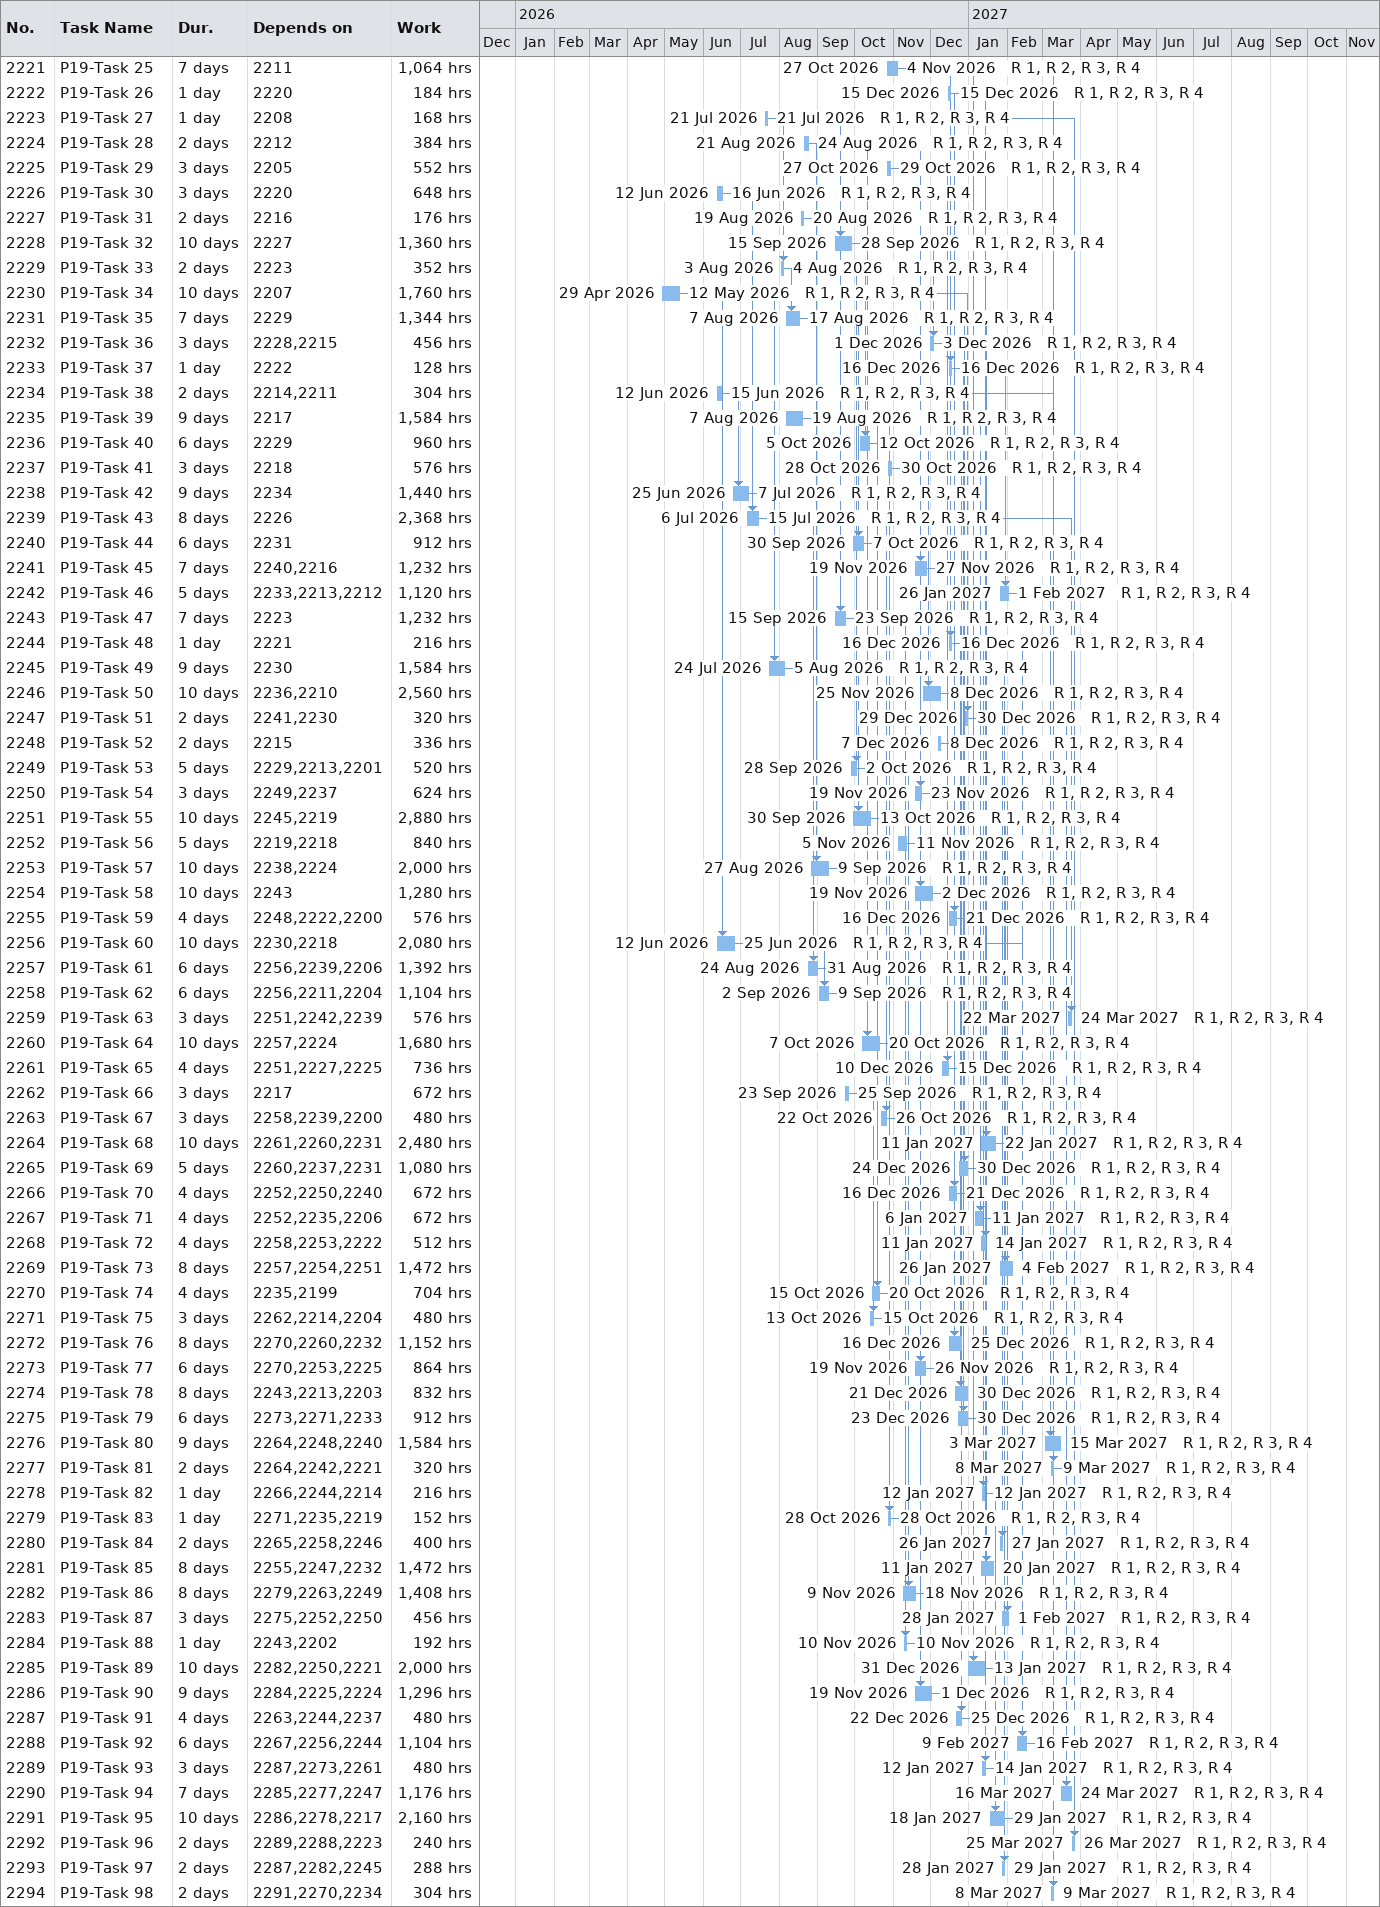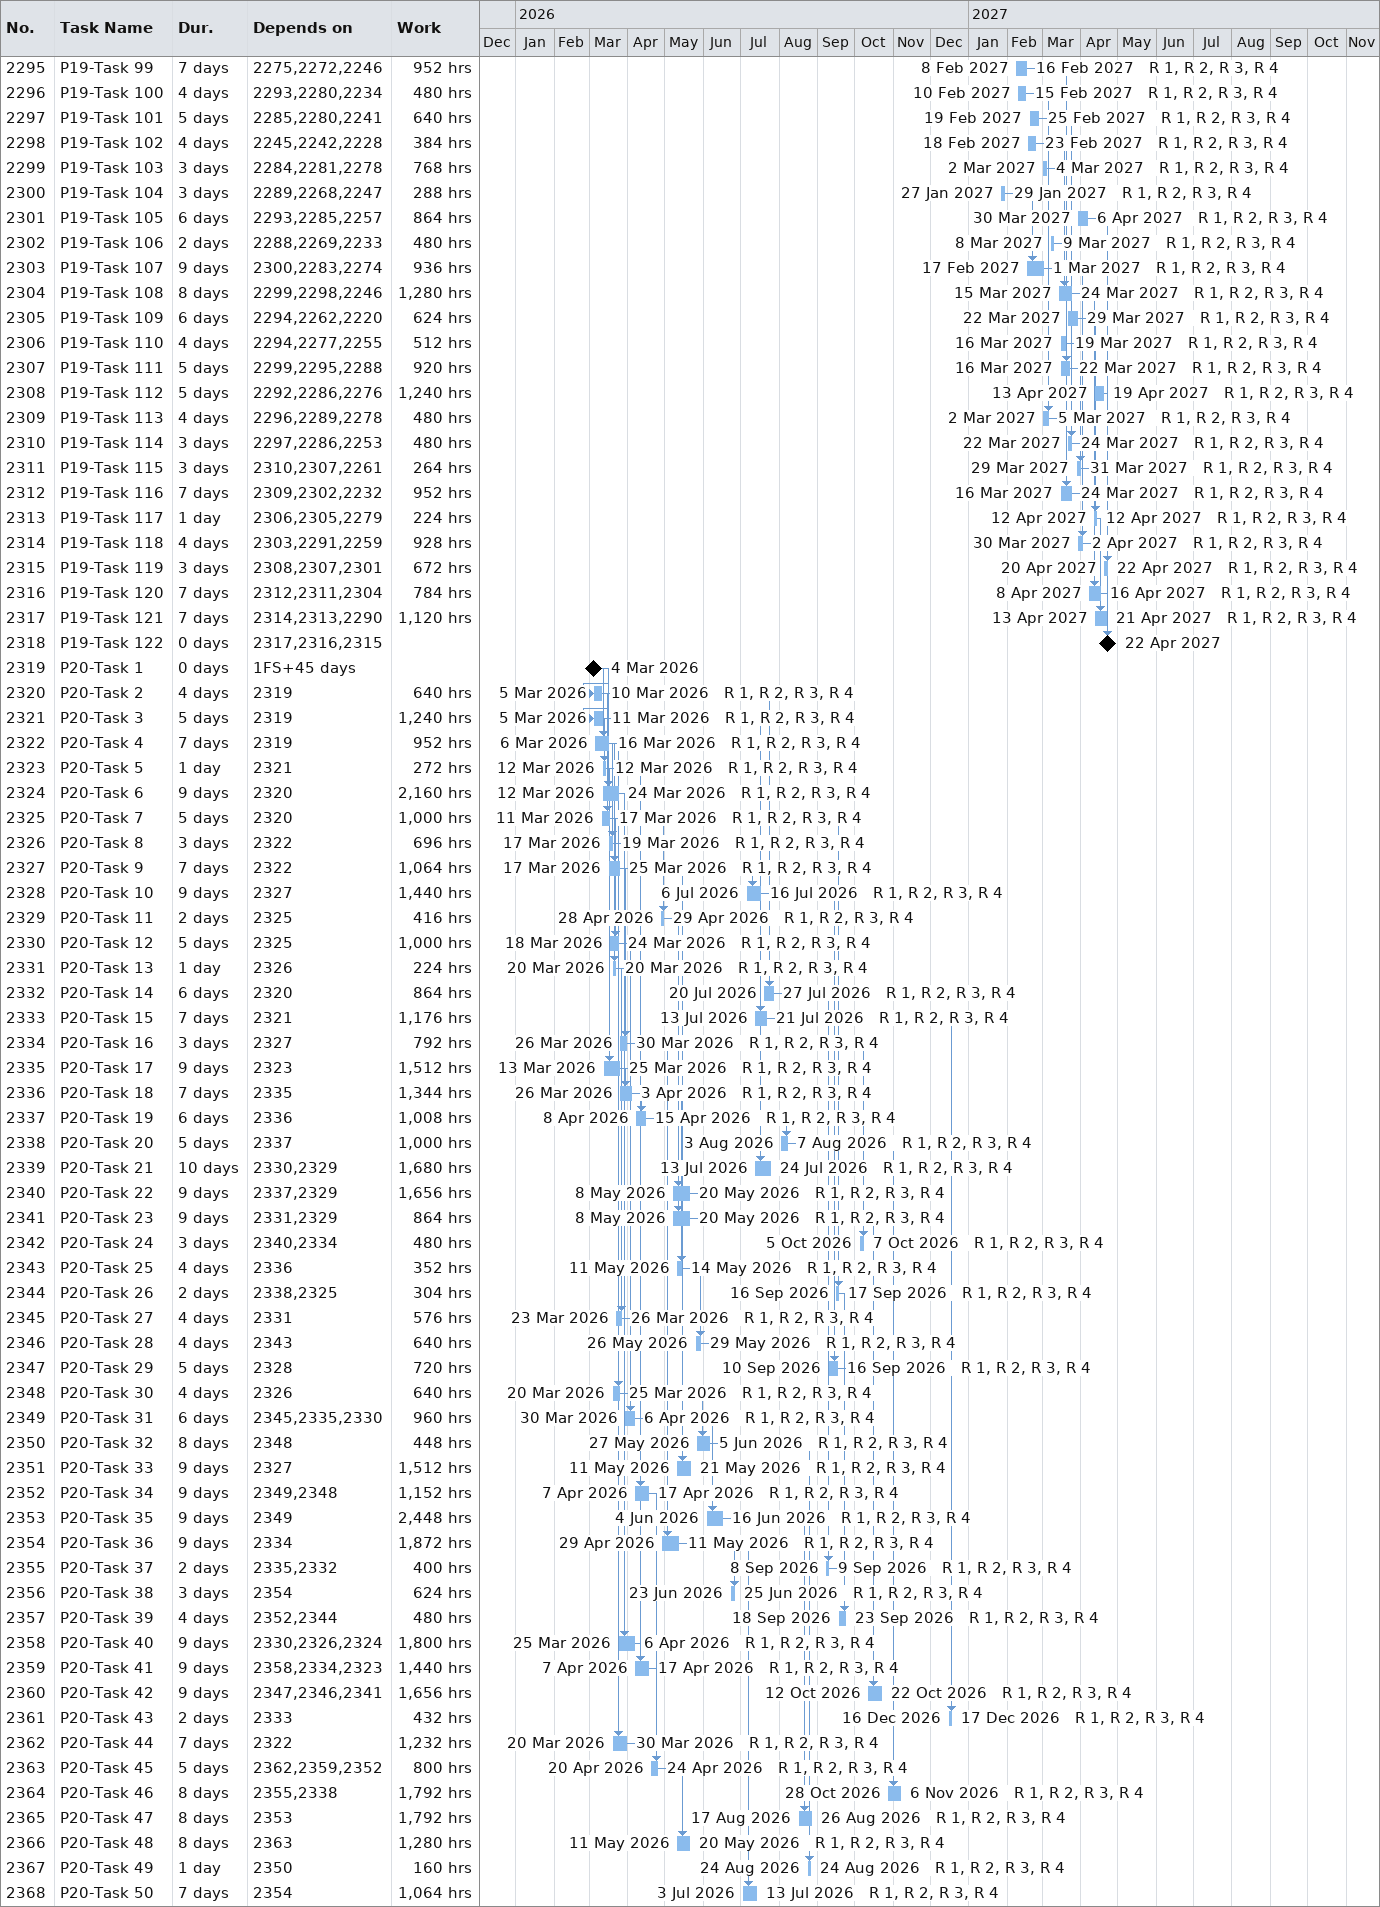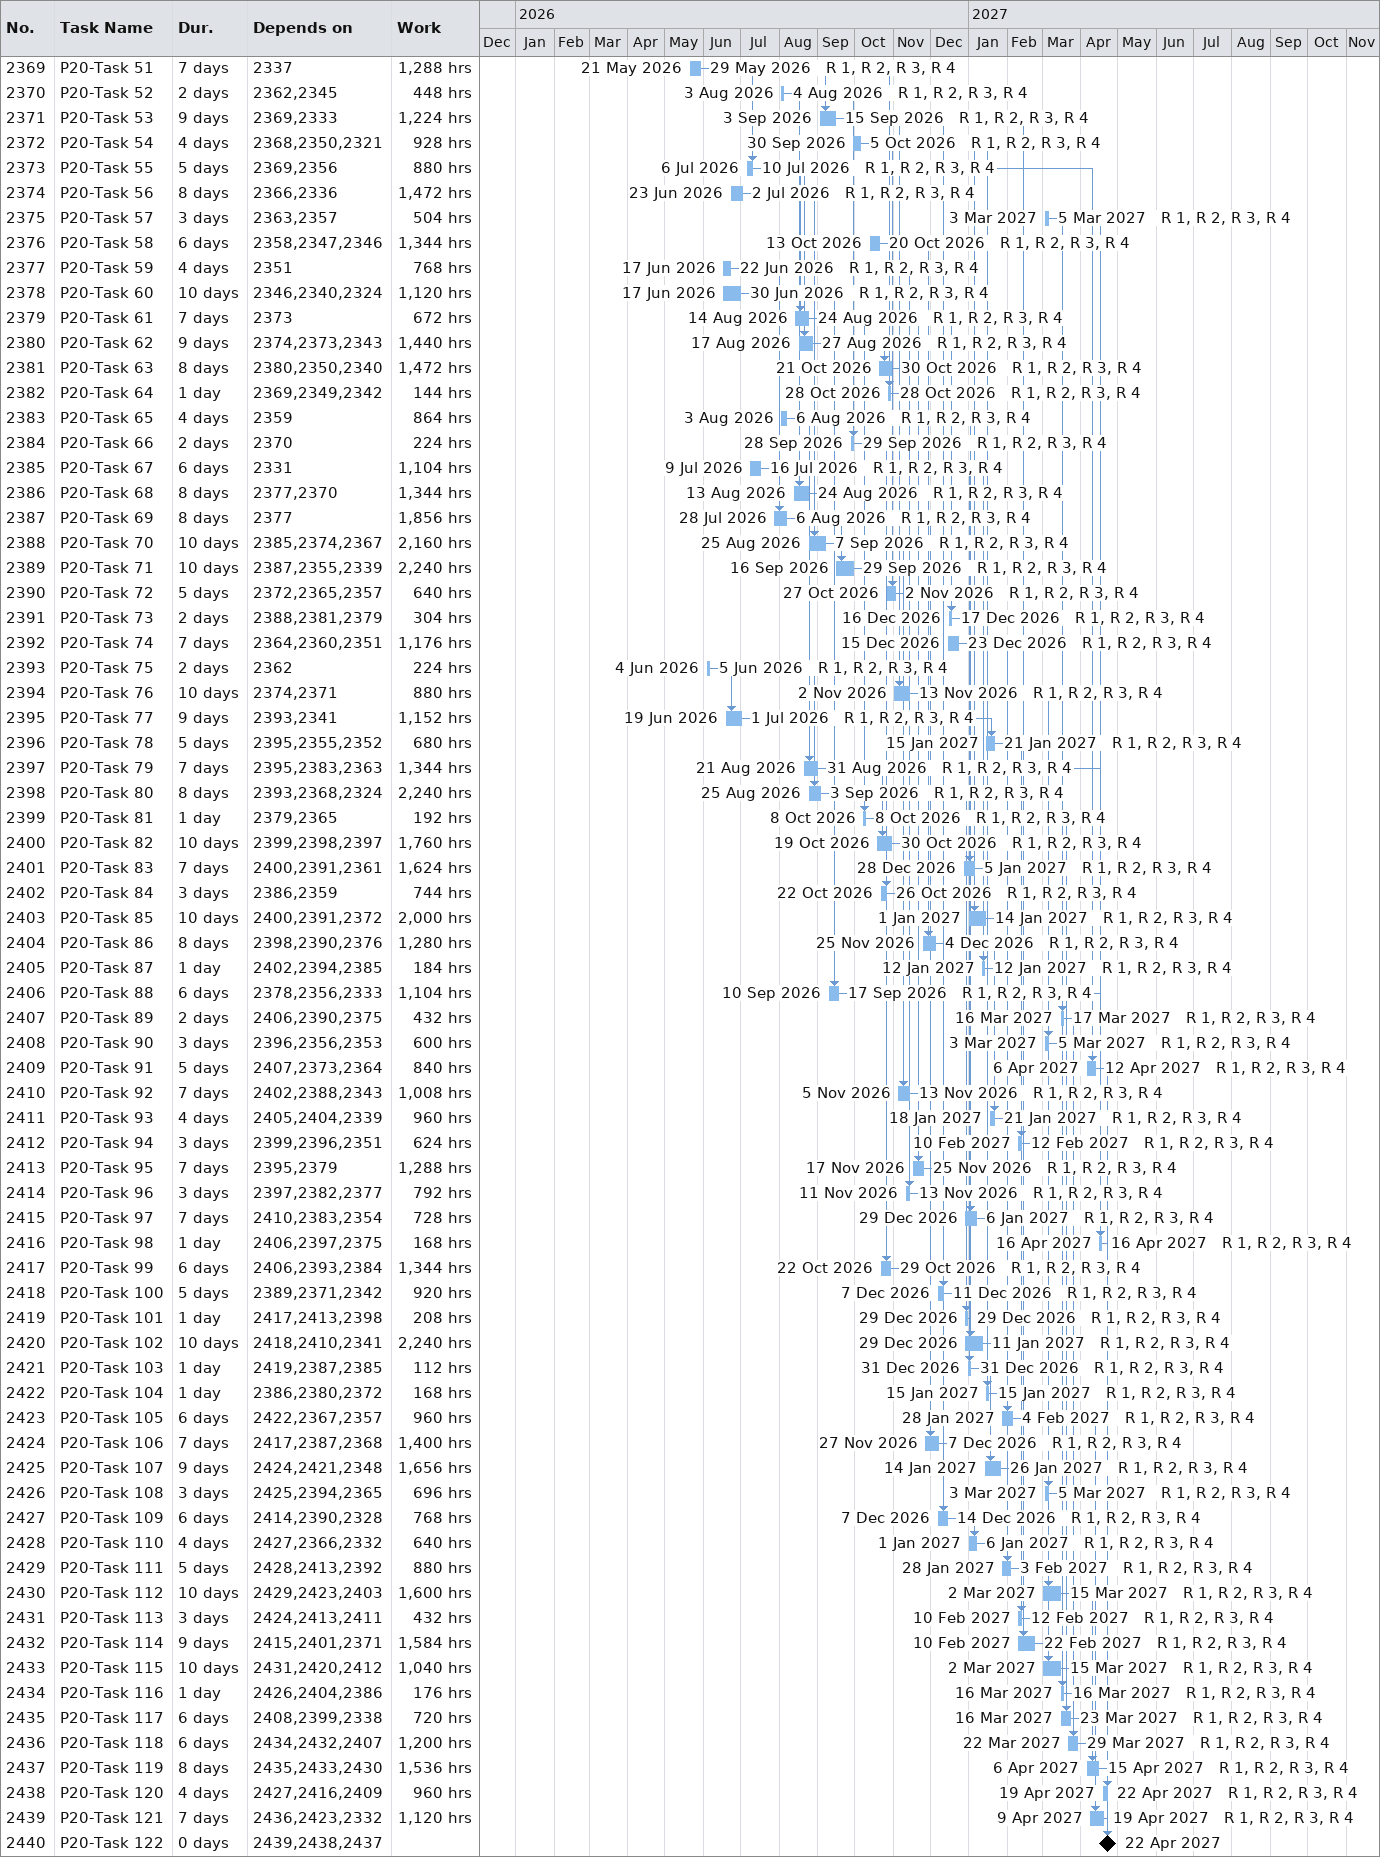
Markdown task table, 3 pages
| ID | Task | Duration | Start | Finish | Predecessors | Resources | Work (h) |
|---|---|---|---|---|---|---|---|
| 2221 | P19-Task 25 | 7d | 2026-10-27 | 2026-11-04 | 2211 | R 1, R 2, R 3, R 4 | 1064 |
| 2222 | P19-Task 26 | 1d | 2026-12-15 | 2026-12-15 | 2220 | R 1, R 2, R 3, R 4 | 184 |
| 2223 | P19-Task 27 | 1d | 2026-07-21 | 2026-07-21 | 2208 | R 1, R 2, R 3, R 4 | 168 |
| 2224 | P19-Task 28 | 2d | 2026-08-21 | 2026-08-24 | 2212 | R 1, R 2, R 3, R 4 | 384 |
| 2225 | P19-Task 29 | 3d | 2026-10-27 | 2026-10-29 | 2205 | R 1, R 2, R 3, R 4 | 552 |
| 2226 | P19-Task 30 | 3d | 2026-06-12 | 2026-06-16 | 2220 | R 1, R 2, R 3, R 4 | 648 |
| 2227 | P19-Task 31 | 2d | 2026-08-19 | 2026-08-20 | 2216 | R 1, R 2, R 3, R 4 | 176 |
| 2228 | P19-Task 32 | 10d | 2026-09-15 | 2026-09-28 | 2227 | R 1, R 2, R 3, R 4 | 1360 |
| 2229 | P19-Task 33 | 2d | 2026-08-03 | 2026-08-04 | 2223 | R 1, R 2, R 3, R 4 | 352 |
| 2230 | P19-Task 34 | 10d | 2026-04-29 | 2026-05-12 | 2207 | R 1, R 2, R 3, R 4 | 1760 |
| 2231 | P19-Task 35 | 7d | 2026-08-07 | 2026-08-17 | 2229 | R 1, R 2, R 3, R 4 | 1344 |
| 2232 | P19-Task 36 | 3d | 2026-12-01 | 2026-12-03 | 2228, 2215 | R 1, R 2, R 3, R 4 | 456 |
| 2233 | P19-Task 37 | 1d | 2026-12-16 | 2026-12-16 | 2222 | R 1, R 2, R 3, R 4 | 128 |
| 2234 | P19-Task 38 | 2d | 2026-06-12 | 2026-06-15 | 2214, 2211 | R 1, R 2, R 3, R 4 | 304 |
| 2235 | P19-Task 39 | 9d | 2026-08-07 | 2026-08-19 | 2217 | R 1, R 2, R 3, R 4 | 1584 |
| 2236 | P19-Task 40 | 6d | 2026-10-05 | 2026-10-12 | 2229 | R 1, R 2, R 3, R 4 | 960 |
| 2237 | P19-Task 41 | 3d | 2026-10-28 | 2026-10-30 | 2218 | R 1, R 2, R 3, R 4 | 576 |
| 2238 | P19-Task 42 | 9d | 2026-06-25 | 2026-07-07 | 2234 | R 1, R 2, R 3, R 4 | 1440 |
| 2239 | P19-Task 43 | 8d | 2026-07-06 | 2026-07-15 | 2226 | R 1, R 2, R 3, R 4 | 2368 |
| 2240 | P19-Task 44 | 6d | 2026-09-30 | 2026-10-07 | 2231 | R 1, R 2, R 3, R 4 | 912 |
| 2241 | P19-Task 45 | 7d | 2026-11-19 | 2026-11-27 | 2240, 2216 | R 1, R 2, R 3, R 4 | 1232 |
| 2242 | P19-Task 46 | 5d | 2027-01-26 | 2027-02-01 | 2233, 2213, 2212 | R 1, R 2, R 3, R 4 | 1120 |
| 2243 | P19-Task 47 | 7d | 2026-09-15 | 2026-09-23 | 2223 | R 1, R 2, R 3, R 4 | 1232 |
| 2244 | P19-Task 48 | 1d | 2026-12-16 | 2026-12-16 | 2221 | R 1, R 2, R 3, R 4 | 216 |
| 2245 | P19-Task 49 | 9d | 2026-07-24 | 2026-08-05 | 2230 | R 1, R 2, R 3, R 4 | 1584 |
| 2246 | P19-Task 50 | 10d | 2026-11-25 | 2026-12-08 | 2236, 2210 | R 1, R 2, R 3, R 4 | 2560 |
| 2247 | P19-Task 51 | 2d | 2026-12-29 | 2026-12-30 | 2241, 2230 | R 1, R 2, R 3, R 4 | 320 |
| 2248 | P19-Task 52 | 2d | 2026-12-07 | 2026-12-08 | 2215 | R 1, R 2, R 3, R 4 | 336 |
| 2249 | P19-Task 53 | 5d | 2026-09-28 | 2026-10-02 | 2229, 2213, 2201 | R 1, R 2, R 3, R 4 | 520 |
| 2250 | P19-Task 54 | 3d | 2026-11-19 | 2026-11-23 | 2249, 2237 | R 1, R 2, R 3, R 4 | 624 |
| 2251 | P19-Task 55 | 10d | 2026-09-30 | 2026-10-13 | 2245, 2219 | R 1, R 2, R 3, R 4 | 2880 |
| 2252 | P19-Task 56 | 5d | 2026-11-05 | 2026-11-11 | 2219, 2218 | R 1, R 2, R 3, R 4 | 840 |
| 2253 | P19-Task 57 | 10d | 2026-08-27 | 2026-09-09 | 2238, 2224 | R 1, R 2, R 3, R 4 | 2000 |
| 2254 | P19-Task 58 | 10d | 2026-11-19 | 2026-12-02 | 2243 | R 1, R 2, R 3, R 4 | 1280 |
| 2255 | P19-Task 59 | 4d | 2026-12-16 | 2026-12-21 | 2248, 2222, 2200 | R 1, R 2, R 3, R 4 | 576 |
| 2256 | P19-Task 60 | 10d | 2026-06-12 | 2026-06-25 | 2230, 2218 | R 1, R 2, R 3, R 4 | 2080 |
| 2257 | P19-Task 61 | 6d | 2026-08-24 | 2026-08-31 | 2256, 2239, 2206 | R 1, R 2, R 3, R 4 | 1392 |
| 2258 | P19-Task 62 | 6d | 2026-09-02 | 2026-09-09 | 2256, 2211, 2204 | R 1, R 2, R 3, R 4 | 1104 |
| 2259 | P19-Task 63 | 3d | 2027-03-22 | 2027-03-24 | 2251, 2242, 2239 | R 1, R 2, R 3, R 4 | 576 |
| 2260 | P19-Task 64 | 10d | 2026-10-07 | 2026-10-20 | 2257, 2224 | R 1, R 2, R 3, R 4 | 1680 |
| 2261 | P19-Task 65 | 4d | 2026-12-10 | 2026-12-15 | 2251, 2227, 2225 | R 1, R 2, R 3, R 4 | 736 |
| 2262 | P19-Task 66 | 3d | 2026-09-23 | 2026-09-25 | 2217 | R 1, R 2, R 3, R 4 | 672 |
| 2263 | P19-Task 67 | 3d | 2026-10-22 | 2026-10-26 | 2258, 2239, 2200 | R 1, R 2, R 3, R 4 | 480 |
| 2264 | P19-Task 68 | 10d | 2027-01-11 | 2027-01-22 | 2261, 2260, 2231 | R 1, R 2, R 3, R 4 | 2480 |
| 2265 | P19-Task 69 | 5d | 2026-12-24 | 2026-12-30 | 2260, 2237, 2231 | R 1, R 2, R 3, R 4 | 1080 |
| 2266 | P19-Task 70 | 4d | 2026-12-16 | 2026-12-21 | 2252, 2250, 2240 | R 1, R 2, R 3, R 4 | 672 |
| 2267 | P19-Task 71 | 4d | 2027-01-06 | 2027-01-11 | 2252, 2235, 2206 | R 1, R 2, R 3, R 4 | 672 |
| 2268 | P19-Task 72 | 4d | 2027-01-11 | 2027-01-14 | 2258, 2253, 2222 | R 1, R 2, R 3, R 4 | 512 |
| 2269 | P19-Task 73 | 8d | 2027-01-26 | 2027-02-04 | 2257, 2254, 2251 | R 1, R 2, R 3, R 4 | 1472 |
| 2270 | P19-Task 74 | 4d | 2026-10-15 | 2026-10-20 | 2235, 2199 | R 1, R 2, R 3, R 4 | 704 |
| 2271 | P19-Task 75 | 3d | 2026-10-13 | 2026-10-15 | 2262, 2214, 2204 | R 1, R 2, R 3, R 4 | 480 |
| 2272 | P19-Task 76 | 8d | 2026-12-16 | 2026-12-25 | 2270, 2260, 2232 | R 1, R 2, R 3, R 4 | 1152 |
| 2273 | P19-Task 77 | 6d | 2026-11-19 | 2026-11-26 | 2270, 2253, 2225 | R 1, R 2, R 3, R 4 | 864 |
| 2274 | P19-Task 78 | 8d | 2026-12-21 | 2026-12-30 | 2243, 2213, 2203 | R 1, R 2, R 3, R 4 | 832 |
| 2275 | P19-Task 79 | 6d | 2026-12-23 | 2026-12-30 | 2273, 2271, 2233 | R 1, R 2, R 3, R 4 | 912 |
| 2276 | P19-Task 80 | 9d | 2027-03-03 | 2027-03-15 | 2264, 2248, 2240 | R 1, R 2, R 3, R 4 | 1584 |
| 2277 | P19-Task 81 | 2d | 2027-03-08 | 2027-03-09 | 2264, 2242, 2221 | R 1, R 2, R 3, R 4 | 320 |
| 2278 | P19-Task 82 | 1d | 2027-01-12 | 2027-01-12 | 2266, 2244, 2214 | R 1, R 2, R 3, R 4 | 216 |
| 2279 | P19-Task 83 | 1d | 2026-10-28 | 2026-10-28 | 2271, 2235, 2219 | R 1, R 2, R 3, R 4 | 152 |
| 2280 | P19-Task 84 | 2d | 2027-01-26 | 2027-01-27 | 2265, 2258, 2246 | R 1, R 2, R 3, R 4 | 400 |
| 2281 | P19-Task 85 | 8d | 2027-01-11 | 2027-01-20 | 2255, 2247, 2232 | R 1, R 2, R 3, R 4 | 1472 |
| 2282 | P19-Task 86 | 8d | 2026-11-09 | 2026-11-18 | 2279, 2263, 2249 | R 1, R 2, R 3, R 4 | 1408 |
| 2283 | P19-Task 87 | 3d | 2027-01-28 | 2027-02-01 | 2275, 2252, 2250 | R 1, R 2, R 3, R 4 | 456 |
| 2284 | P19-Task 88 | 1d | 2026-11-10 | 2026-11-10 | 2243, 2202 | R 1, R 2, R 3, R 4 | 192 |
| 2285 | P19-Task 89 | 10d | 2026-12-31 | 2027-01-13 | 2282, 2250, 2221 | R 1, R 2, R 3, R 4 | 2000 |
| 2286 | P19-Task 90 | 9d | 2026-11-19 | 2026-12-01 | 2284, 2225, 2224 | R 1, R 2, R 3, R 4 | 1296 |
| 2287 | P19-Task 91 | 4d | 2026-12-22 | 2026-12-25 | 2263, 2244, 2237 | R 1, R 2, R 3, R 4 | 480 |
| 2288 | P19-Task 92 | 6d | 2027-02-09 | 2027-02-16 | 2267, 2256, 2244 | R 1, R 2, R 3, R 4 | 1104 |
| 2289 | P19-Task 93 | 3d | 2027-01-12 | 2027-01-14 | 2287, 2273, 2261 | R 1, R 2, R 3, R 4 | 480 |
| 2290 | P19-Task 94 | 7d | 2027-03-16 | 2027-03-24 | 2285, 2277, 2247 | R 1, R 2, R 3, R 4 | 1176 |
| 2291 | P19-Task 95 | 10d | 2027-01-18 | 2027-01-29 | 2286, 2278, 2217 | R 1, R 2, R 3, R 4 | 2160 |
| 2292 | P19-Task 96 | 2d | 2027-03-25 | 2027-03-26 | 2289, 2288, 2223 | R 1, R 2, R 3, R 4 | 240 |
| 2293 | P19-Task 97 | 2d | 2027-01-28 | 2027-01-29 | 2287, 2282, 2245 | R 1, R 2, R 3, R 4 | 288 |
| 2294 | P19-Task 98 | 2d | 2027-03-08 | 2027-03-09 | 2291, 2270, 2234 | R 1, R 2, R 3, R 4 | 304 |
| 2295 | P19-Task 99 | 7d | 2027-02-08 | 2027-02-16 | 2275, 2272, 2246 | R 1, R 2, R 3, R 4 | 952 |
| 2296 | P19-Task 100 | 4d | 2027-02-10 | 2027-02-15 | 2293, 2280, 2234 | R 1, R 2, R 3, R 4 | 480 |
| 2297 | P19-Task 101 | 5d | 2027-02-19 | 2027-02-25 | 2285, 2280, 2241 | R 1, R 2, R 3, R 4 | 640 |
| 2298 | P19-Task 102 | 4d | 2027-02-18 | 2027-02-23 | 2245, 2242, 2228 | R 1, R 2, R 3, R 4 | 384 |
| 2299 | P19-Task 103 | 3d | 2027-03-02 | 2027-03-04 | 2284, 2281, 2278 | R 1, R 2, R 3, R 4 | 768 |
| 2300 | P19-Task 104 | 3d | 2027-01-27 | 2027-01-29 | 2289, 2268, 2247 | R 1, R 2, R 3, R 4 | 288 |
| 2301 | P19-Task 105 | 6d | 2027-03-30 | 2027-04-06 | 2293, 2285, 2257 | R 1, R 2, R 3, R 4 | 864 |
| 2302 | P19-Task 106 | 2d | 2027-03-08 | 2027-03-09 | 2288, 2269, 2233 | R 1, R 2, R 3, R 4 | 480 |
| 2303 | P19-Task 107 | 9d | 2027-02-17 | 2027-03-01 | 2300, 2283, 2274 | R 1, R 2, R 3, R 4 | 936 |
| 2304 | P19-Task 108 | 8d | 2027-03-15 | 2027-03-24 | 2299, 2298, 2246 | R 1, R 2, R 3, R 4 | 1280 |
| 2305 | P19-Task 109 | 6d | 2027-03-22 | 2027-03-29 | 2294, 2262, 2220 | R 1, R 2, R 3, R 4 | 624 |
| 2306 | P19-Task 110 | 4d | 2027-03-16 | 2027-03-19 | 2294, 2277, 2255 | R 1, R 2, R 3, R 4 | 512 |
| 2307 | P19-Task 111 | 5d | 2027-03-16 | 2027-03-22 | 2299, 2295, 2288 | R 1, R 2, R 3, R 4 | 920 |
| 2308 | P19-Task 112 | 5d | 2027-04-13 | 2027-04-19 | 2292, 2286, 2276 | R 1, R 2, R 3, R 4 | 1240 |
| 2309 | P19-Task 113 | 4d | 2027-03-02 | 2027-03-05 | 2296, 2289, 2278 | R 1, R 2, R 3, R 4 | 480 |
| 2310 | P19-Task 114 | 3d | 2027-03-22 | 2027-03-24 | 2297, 2286, 2253 | R 1, R 2, R 3, R 4 | 480 |
| 2311 | P19-Task 115 | 3d | 2027-03-29 | 2027-03-31 | 2310, 2307, 2261 | R 1, R 2, R 3, R 4 | 264 |
| 2312 | P19-Task 116 | 7d | 2027-03-16 | 2027-03-24 | 2309, 2302, 2232 | R 1, R 2, R 3, R 4 | 952 |
| 2313 | P19-Task 117 | 1d | 2027-04-12 | 2027-04-12 | 2306, 2305, 2279 | R 1, R 2, R 3, R 4 | 224 |
| 2314 | P19-Task 118 | 4d | 2027-03-30 | 2027-04-02 | 2303, 2291, 2259 | R 1, R 2, R 3, R 4 | 928 |
| 2315 | P19-Task 119 | 3d | 2027-04-20 | 2027-04-22 | 2308, 2307, 2301 | R 1, R 2, R 3, R 4 | 672 |
| 2316 | P19-Task 120 | 7d | 2027-04-08 | 2027-04-16 | 2312, 2311, 2304 | R 1, R 2, R 3, R 4 | 784 |
| 2317 | P19-Task 121 | 7d | 2027-04-13 | 2027-04-21 | 2314, 2313, 2290 | R 1, R 2, R 3, R 4 | 1120 |
| 2318 | P19-Task 122 | 0d | 2027-04-22 | 2027-04-22 | 2317, 2316, 2315 |  |  |
| 2319 | P20-Task 1 | 0d | 2026-03-04 | 2026-03-04 | 1FS+45d |  |  |
| 2320 | P20-Task 2 | 4d | 2026-03-05 | 2026-03-10 | 2319 | R 1, R 2, R 3, R 4 | 640 |
| 2321 | P20-Task 3 | 5d | 2026-03-05 | 2026-03-11 | 2319 | R 1, R 2, R 3, R 4 | 1240 |
| 2322 | P20-Task 4 | 7d | 2026-03-06 | 2026-03-16 | 2319 | R 1, R 2, R 3, R 4 | 952 |
| 2323 | P20-Task 5 | 1d | 2026-03-12 | 2026-03-12 | 2321 | R 1, R 2, R 3, R 4 | 272 |
| 2324 | P20-Task 6 | 9d | 2026-03-12 | 2026-03-24 | 2320 | R 1, R 2, R 3, R 4 | 2160 |
| 2325 | P20-Task 7 | 5d | 2026-03-11 | 2026-03-17 | 2320 | R 1, R 2, R 3, R 4 | 1000 |
| 2326 | P20-Task 8 | 3d | 2026-03-17 | 2026-03-19 | 2322 | R 1, R 2, R 3, R 4 | 696 |
| 2327 | P20-Task 9 | 7d | 2026-03-17 | 2026-03-25 | 2322 | R 1, R 2, R 3, R 4 | 1064 |
| 2328 | P20-Task 10 | 9d | 2026-07-06 | 2026-07-16 | 2327 | R 1, R 2, R 3, R 4 | 1440 |
| 2329 | P20-Task 11 | 2d | 2026-04-28 | 2026-04-29 | 2325 | R 1, R 2, R 3, R 4 | 416 |
| 2330 | P20-Task 12 | 5d | 2026-03-18 | 2026-03-24 | 2325 | R 1, R 2, R 3, R 4 | 1000 |
| 2331 | P20-Task 13 | 1d | 2026-03-20 | 2026-03-20 | 2326 | R 1, R 2, R 3, R 4 | 224 |
| 2332 | P20-Task 14 | 6d | 2026-07-20 | 2026-07-27 | 2320 | R 1, R 2, R 3, R 4 | 864 |
| 2333 | P20-Task 15 | 7d | 2026-07-13 | 2026-07-21 | 2321 | R 1, R 2, R 3, R 4 | 1176 |
| 2334 | P20-Task 16 | 3d | 2026-03-26 | 2026-03-30 | 2327 | R 1, R 2, R 3, R 4 | 792 |
| 2335 | P20-Task 17 | 9d | 2026-03-13 | 2026-03-25 | 2323 | R 1, R 2, R 3, R 4 | 1512 |
| 2336 | P20-Task 18 | 7d | 2026-03-26 | 2026-04-03 | 2335 | R 1, R 2, R 3, R 4 | 1344 |
| 2337 | P20-Task 19 | 6d | 2026-04-08 | 2026-04-15 | 2336 | R 1, R 2, R 3, R 4 | 1008 |
| 2338 | P20-Task 20 | 5d | 2026-08-03 | 2026-08-07 | 2337 | R 1, R 2, R 3, R 4 | 1000 |
| 2339 | P20-Task 21 | 10d | 2026-07-13 | 2026-07-24 | 2330, 2329 | R 1, R 2, R 3, R 4 | 1680 |
| 2340 | P20-Task 22 | 9d | 2026-05-08 | 2026-05-20 | 2337, 2329 | R 1, R 2, R 3, R 4 | 1656 |
| 2341 | P20-Task 23 | 9d | 2026-05-08 | 2026-05-20 | 2331, 2329 | R 1, R 2, R 3, R 4 | 864 |
| 2342 | P20-Task 24 | 3d | 2026-10-05 | 2026-10-07 | 2340, 2334 | R 1, R 2, R 3, R 4 | 480 |
| 2343 | P20-Task 25 | 4d | 2026-05-11 | 2026-05-14 | 2336 | R 1, R 2, R 3, R 4 | 352 |
| 2344 | P20-Task 26 | 2d | 2026-09-16 | 2026-09-17 | 2338, 2325 | R 1, R 2, R 3, R 4 | 304 |
| 2345 | P20-Task 27 | 4d | 2026-03-23 | 2026-03-26 | 2331 | R 1, R 2, R 3, R 4 | 576 |
| 2346 | P20-Task 28 | 4d | 2026-05-26 | 2026-05-29 | 2343 | R 1, R 2, R 3, R 4 | 640 |
| 2347 | P20-Task 29 | 5d | 2026-09-10 | 2026-09-16 | 2328 | R 1, R 2, R 3, R 4 | 720 |
| 2348 | P20-Task 30 | 4d | 2026-03-20 | 2026-03-25 | 2326 | R 1, R 2, R 3, R 4 | 640 |
| 2349 | P20-Task 31 | 6d | 2026-03-30 | 2026-04-06 | 2345, 2335, 2330 | R 1, R 2, R 3, R 4 | 960 |
| 2350 | P20-Task 32 | 8d | 2026-05-27 | 2026-06-05 | 2348 | R 1, R 2, R 3, R 4 | 448 |
| 2351 | P20-Task 33 | 9d | 2026-05-11 | 2026-05-21 | 2327 | R 1, R 2, R 3, R 4 | 1512 |
| 2352 | P20-Task 34 | 9d | 2026-04-07 | 2026-04-17 | 2349, 2348 | R 1, R 2, R 3, R 4 | 1152 |
| 2353 | P20-Task 35 | 9d | 2026-06-04 | 2026-06-16 | 2349 | R 1, R 2, R 3, R 4 | 2448 |
| 2354 | P20-Task 36 | 9d | 2026-04-29 | 2026-05-11 | 2334 | R 1, R 2, R 3, R 4 | 1872 |
| 2355 | P20-Task 37 | 2d | 2026-09-08 | 2026-09-09 | 2335, 2332 | R 1, R 2, R 3, R 4 | 400 |
| 2356 | P20-Task 38 | 3d | 2026-06-23 | 2026-06-25 | 2354 | R 1, R 2, R 3, R 4 | 624 |
| 2357 | P20-Task 39 | 4d | 2026-09-18 | 2026-09-23 | 2352, 2344 | R 1, R 2, R 3, R 4 | 480 |
| 2358 | P20-Task 40 | 9d | 2026-03-25 | 2026-04-06 | 2330, 2326, 2324 | R 1, R 2, R 3, R 4 | 1800 |
| 2359 | P20-Task 41 | 9d | 2026-04-07 | 2026-04-17 | 2358, 2334, 2323 | R 1, R 2, R 3, R 4 | 1440 |
| 2360 | P20-Task 42 | 9d | 2026-10-12 | 2026-10-22 | 2347, 2346, 2341 | R 1, R 2, R 3, R 4 | 1656 |
| 2361 | P20-Task 43 | 2d | 2026-12-16 | 2026-12-17 | 2333 | R 1, R 2, R 3, R 4 | 432 |
| 2362 | P20-Task 44 | 7d | 2026-03-20 | 2026-03-30 | 2322 | R 1, R 2, R 3, R 4 | 1232 |
| 2363 | P20-Task 45 | 5d | 2026-04-20 | 2026-04-24 | 2362, 2359, 2352 | R 1, R 2, R 3, R 4 | 800 |
| 2364 | P20-Task 46 | 8d | 2026-10-28 | 2026-11-06 | 2355, 2338 | R 1, R 2, R 3, R 4 | 1792 |
| 2365 | P20-Task 47 | 8d | 2026-08-17 | 2026-08-26 | 2353 | R 1, R 2, R 3, R 4 | 1792 |
| 2366 | P20-Task 48 | 8d | 2026-05-11 | 2026-05-20 | 2363 | R 1, R 2, R 3, R 4 | 1280 |
| 2367 | P20-Task 49 | 1d | 2026-08-24 | 2026-08-24 | 2350 | R 1, R 2, R 3, R 4 | 160 |
| 2368 | P20-Task 50 | 7d | 2026-07-03 | 2026-07-13 | 2354 | R 1, R 2, R 3, R 4 | 1064 |
| 2369 | P20-Task 51 | 7d | 2026-05-21 | 2026-05-29 | 2337 | R 1, R 2, R 3, R 4 | 1288 |
| 2370 | P20-Task 52 | 2d | 2026-08-03 | 2026-08-04 | 2362, 2345 | R 1, R 2, R 3, R 4 | 448 |
| 2371 | P20-Task 53 | 9d | 2026-09-03 | 2026-09-15 | 2369, 2333 | R 1, R 2, R 3, R 4 | 1224 |
| 2372 | P20-Task 54 | 4d | 2026-09-30 | 2026-10-05 | 2368, 2350, 2321 | R 1, R 2, R 3, R 4 | 928 |
| 2373 | P20-Task 55 | 5d | 2026-07-06 | 2026-07-10 | 2369, 2356 | R 1, R 2, R 3, R 4 | 880 |
| 2374 | P20-Task 56 | 8d | 2026-06-23 | 2026-07-02 | 2366, 2336 | R 1, R 2, R 3, R 4 | 1472 |
| 2375 | P20-Task 57 | 3d | 2027-03-03 | 2027-03-05 | 2363, 2357 | R 1, R 2, R 3, R 4 | 504 |
| 2376 | P20-Task 58 | 6d | 2026-10-13 | 2026-10-20 | 2358, 2347, 2346 | R 1, R 2, R 3, R 4 | 1344 |
| 2377 | P20-Task 59 | 4d | 2026-06-17 | 2026-06-22 | 2351 | R 1, R 2, R 3, R 4 | 768 |
| 2378 | P20-Task 60 | 10d | 2026-06-17 | 2026-06-30 | 2346, 2340, 2324 | R 1, R 2, R 3, R 4 | 1120 |
| 2379 | P20-Task 61 | 7d | 2026-08-14 | 2026-08-24 | 2373 | R 1, R 2, R 3, R 4 | 672 |
| 2380 | P20-Task 62 | 9d | 2026-08-17 | 2026-08-27 | 2374, 2373, 2343 | R 1, R 2, R 3, R 4 | 1440 |
| 2381 | P20-Task 63 | 8d | 2026-10-21 | 2026-10-30 | 2380, 2350, 2340 | R 1, R 2, R 3, R 4 | 1472 |
| 2382 | P20-Task 64 | 1d | 2026-10-28 | 2026-10-28 | 2369, 2349, 2342 | R 1, R 2, R 3, R 4 | 144 |
| 2383 | P20-Task 65 | 4d | 2026-08-03 | 2026-08-06 | 2359 | R 1, R 2, R 3, R 4 | 864 |
| 2384 | P20-Task 66 | 2d | 2026-09-28 | 2026-09-29 | 2370 | R 1, R 2, R 3, R 4 | 224 |
| 2385 | P20-Task 67 | 6d | 2026-07-09 | 2026-07-16 | 2331 | R 1, R 2, R 3, R 4 | 1104 |
| 2386 | P20-Task 68 | 8d | 2026-08-13 | 2026-08-24 | 2377, 2370 | R 1, R 2, R 3, R 4 | 1344 |
| 2387 | P20-Task 69 | 8d | 2026-07-28 | 2026-08-06 | 2377 | R 1, R 2, R 3, R 4 | 1856 |
| 2388 | P20-Task 70 | 10d | 2026-08-25 | 2026-09-07 | 2385, 2374, 2367 | R 1, R 2, R 3, R 4 | 2160 |
| 2389 | P20-Task 71 | 10d | 2026-09-16 | 2026-09-29 | 2387, 2355, 2339 | R 1, R 2, R 3, R 4 | 2240 |
| 2390 | P20-Task 72 | 5d | 2026-10-27 | 2026-11-02 | 2372, 2365, 2357 | R 1, R 2, R 3, R 4 | 640 |
| 2391 | P20-Task 73 | 2d | 2026-12-16 | 2026-12-17 | 2388, 2381, 2379 | R 1, R 2, R 3, R 4 | 304 |
| 2392 | P20-Task 74 | 7d | 2026-12-15 | 2026-12-23 | 2364, 2360, 2351 | R 1, R 2, R 3, R 4 | 1176 |
| 2393 | P20-Task 75 | 2d | 2026-06-04 | 2026-06-05 | 2362 | R 1, R 2, R 3, R 4 | 224 |
| 2394 | P20-Task 76 | 10d | 2026-11-02 | 2026-11-13 | 2374, 2371 | R 1, R 2, R 3, R 4 | 880 |
| 2395 | P20-Task 77 | 9d | 2026-06-19 | 2026-07-01 | 2393, 2341 | R 1, R 2, R 3, R 4 | 1152 |
| 2396 | P20-Task 78 | 5d | 2027-01-15 | 2027-01-21 | 2395, 2355, 2352 | R 1, R 2, R 3, R 4 | 680 |
| 2397 | P20-Task 79 | 7d | 2026-08-21 | 2026-08-31 | 2395, 2383, 2363 | R 1, R 2, R 3, R 4 | 1344 |
| 2398 | P20-Task 80 | 8d | 2026-08-25 | 2026-09-03 | 2393, 2368, 2324 | R 1, R 2, R 3, R 4 | 2240 |
| 2399 | P20-Task 81 | 1d | 2026-10-08 | 2026-10-08 | 2379, 2365 | R 1, R 2, R 3, R 4 | 192 |
| 2400 | P20-Task 82 | 10d | 2026-10-19 | 2026-10-30 | 2399, 2398, 2397 | R 1, R 2, R 3, R 4 | 1760 |
| 2401 | P20-Task 83 | 7d | 2026-12-28 | 2027-01-05 | 2400, 2391, 2361 | R 1, R 2, R 3, R 4 | 1624 |
| 2402 | P20-Task 84 | 3d | 2026-10-22 | 2026-10-26 | 2386, 2359 | R 1, R 2, R 3, R 4 | 744 |
| 2403 | P20-Task 85 | 10d | 2027-01-01 | 2027-01-14 | 2400, 2391, 2372 | R 1, R 2, R 3, R 4 | 2000 |
| 2404 | P20-Task 86 | 8d | 2026-11-25 | 2026-12-04 | 2398, 2390, 2376 | R 1, R 2, R 3, R 4 | 1280 |
| 2405 | P20-Task 87 | 1d | 2027-01-12 | 2027-01-12 | 2402, 2394, 2385 | R 1, R 2, R 3, R 4 | 184 |
| 2406 | P20-Task 88 | 6d | 2026-09-10 | 2026-09-17 | 2378, 2356, 2333 | R 1, R 2, R 3, R 4 | 1104 |
| 2407 | P20-Task 89 | 2d | 2027-03-16 | 2027-03-17 | 2406, 2390, 2375 | R 1, R 2, R 3, R 4 | 432 |
| 2408 | P20-Task 90 | 3d | 2027-03-03 | 2027-03-05 | 2396, 2356, 2353 | R 1, R 2, R 3, R 4 | 600 |
| 2409 | P20-Task 91 | 5d | 2027-04-06 | 2027-04-12 | 2407, 2373, 2364 | R 1, R 2, R 3, R 4 | 840 |
| 2410 | P20-Task 92 | 7d | 2026-11-05 | 2026-11-13 | 2402, 2388, 2343 | R 1, R 2, R 3, R 4 | 1008 |
| 2411 | P20-Task 93 | 4d | 2027-01-18 | 2027-01-21 | 2405, 2404, 2339 | R 1, R 2, R 3, R 4 | 960 |
| 2412 | P20-Task 94 | 3d | 2027-02-10 | 2027-02-12 | 2399, 2396, 2351 | R 1, R 2, R 3, R 4 | 624 |
| 2413 | P20-Task 95 | 7d | 2026-11-17 | 2026-11-25 | 2395, 2379 | R 1, R 2, R 3, R 4 | 1288 |
| 2414 | P20-Task 96 | 3d | 2026-11-11 | 2026-11-13 | 2397, 2382, 2377 | R 1, R 2, R 3, R 4 | 792 |
| 2415 | P20-Task 97 | 7d | 2026-12-29 | 2027-01-06 | 2410, 2383, 2354 | R 1, R 2, R 3, R 4 | 728 |
| 2416 | P20-Task 98 | 1d | 2027-04-16 | 2027-04-16 | 2406, 2397, 2375 | R 1, R 2, R 3, R 4 | 168 |
| 2417 | P20-Task 99 | 6d | 2026-10-22 | 2026-10-29 | 2406, 2393, 2384 | R 1, R 2, R 3, R 4 | 1344 |
| 2418 | P20-Task 100 | 5d | 2026-12-07 | 2026-12-11 | 2389, 2371, 2342 | R 1, R 2, R 3, R 4 | 920 |
| 2419 | P20-Task 101 | 1d | 2026-12-29 | 2026-12-29 | 2417, 2413, 2398 | R 1, R 2, R 3, R 4 | 208 |
| 2420 | P20-Task 102 | 10d | 2026-12-29 | 2027-01-11 | 2418, 2410, 2341 | R 1, R 2, R 3, R 4 | 2240 |
| 2421 | P20-Task 103 | 1d | 2026-12-31 | 2026-12-31 | 2419, 2387, 2385 | R 1, R 2, R 3, R 4 | 112 |
| 2422 | P20-Task 104 | 1d | 2027-01-15 | 2027-01-15 | 2386, 2380, 2372 | R 1, R 2, R 3, R 4 | 168 |
| 2423 | P20-Task 105 | 6d | 2027-01-28 | 2027-02-04 | 2422, 2367, 2357 | R 1, R 2, R 3, R 4 | 960 |
| 2424 | P20-Task 106 | 7d | 2026-11-27 | 2026-12-07 | 2417, 2387, 2368 | R 1, R 2, R 3, R 4 | 1400 |
| 2425 | P20-Task 107 | 9d | 2027-01-14 | 2027-01-26 | 2424, 2421, 2348 | R 1, R 2, R 3, R 4 | 1656 |
| 2426 | P20-Task 108 | 3d | 2027-03-03 | 2027-03-05 | 2425, 2394, 2365 | R 1, R 2, R 3, R 4 | 696 |
| 2427 | P20-Task 109 | 6d | 2026-12-07 | 2026-12-14 | 2414, 2390, 2328 | R 1, R 2, R 3, R 4 | 768 |
| 2428 | P20-Task 110 | 4d | 2027-01-01 | 2027-01-06 | 2427, 2366, 2332 | R 1, R 2, R 3, R 4 | 640 |
| 2429 | P20-Task 111 | 5d | 2027-01-28 | 2027-02-03 | 2428, 2413, 2392 | R 1, R 2, R 3, R 4 | 880 |
| 2430 | P20-Task 112 | 10d | 2027-03-02 | 2027-03-15 | 2429, 2423, 2403 | R 1, R 2, R 3, R 4 | 1600 |
| 2431 | P20-Task 113 | 3d | 2027-02-10 | 2027-02-12 | 2424, 2413, 2411 | R 1, R 2, R 3, R 4 | 432 |
| 2432 | P20-Task 114 | 9d | 2027-02-10 | 2027-02-22 | 2415, 2401, 2371 | R 1, R 2, R 3, R 4 | 1584 |
| 2433 | P20-Task 115 | 10d | 2027-03-02 | 2027-03-15 | 2431, 2420, 2412 | R 1, R 2, R 3, R 4 | 1040 |
| 2434 | P20-Task 116 | 1d | 2027-03-16 | 2027-03-16 | 2426, 2404, 2386 | R 1, R 2, R 3, R 4 | 176 |
| 2435 | P20-Task 117 | 6d | 2027-03-16 | 2027-03-23 | 2408, 2399, 2338 | R 1, R 2, R 3, R 4 | 720 |
| 2436 | P20-Task 118 | 6d | 2027-03-22 | 2027-03-29 | 2434, 2432, 2407 | R 1, R 2, R 3, R 4 | 1200 |
| 2437 | P20-Task 119 | 8d | 2027-04-06 | 2027-04-15 | 2435, 2433, 2430 | R 1, R 2, R 3, R 4 | 1536 |
| 2438 | P20-Task 120 | 4d | 2027-04-19 | 2027-04-22 | 2427, 2416, 2409 | R 1, R 2, R 3, R 4 | 960 |
| 2439 | P20-Task 121 | 7d | 2027-04-09 | 2027-04-19 | 2436, 2423, 2332 | R 1, R 2, R 3, R 4 | 1120 |
| 2440 | P20-Task 122 | 0d | 2027-04-22 | 2027-04-22 | 2439, 2438, 2437 |  |  |
